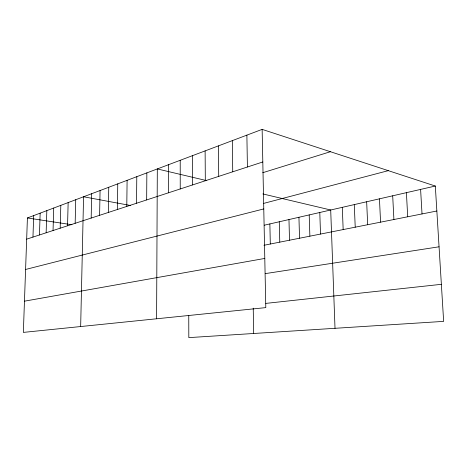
<?xml version="1.0" encoding="UTF-8"?>
<svg xmlns="http://www.w3.org/2000/svg" width="467" height="467" viewBox="0 0 467 467"><rect width="100%" height="100%" fill="white"/><g stroke="black" fill="none" stroke-linecap="round" stroke-linejoin="round"><path stroke-width="0.7" d="M168.47 192.801L168.529 164.705M156.597 318.78L157.315 168.937L206.14 180.501M146.661 199.929L146.854 172.883M136.533 203.238L136.79 176.684M126.785 206.426L127.1 180.338M117.392 209.496L117.76 183.864M108.338 212.456L108.753 187.261M99.605 215.31L100.061 190.542M91.176 218.066L91.672 193.706M80.663 326.538L83.564 196.77L130.363 205.474M75.158 223.296L75.73 199.724M67.546 225.789L68.147 202.585M60.179 228.194L60.809 205.352M53.051 230.523L53.711 208.037M46.14 232.782L46.828 210.635M39.45 234.971L40.156 213.15M32.959 237.09L33.694 215.591M262.139 129.377L27.419 217.955L23.35 332.399L265.799 307.619L262.139 129.377L435.314 186.041L443.65 321.378L188.814 337.623L188.756 315.348M26.666 239.151L262.81 161.967M262.723 172.72L330.408 151.717M263.551 203.425L388.287 170.653M25.586 269.471L263.773 208.93M264.24 225.217L435.314 186.041M263.943 245.286L436.849 211.002M24.459 301.174L264.789 258.438M265.233 273.633L439.056 246.798M265.846 303.392L441.368 284.321M27.419 217.955L71.93 224.75M262.874 193.939L330.7 209.998L335.008 328.307M420.598 189.415L422.022 213.944M406.401 192.667L407.714 216.776M392.694 195.801L393.909 219.513M379.449 198.837L380.576 222.158M366.653 201.767L367.687 224.715M354.272 204.599L355.224 227.184M342.293 207.342L343.169 229.577M319.79 212.497L320.52 234.066M309.207 214.919L309.872 236.179M298.938 217.272L299.54 238.223M288.968 219.554L289.511 240.213M279.278 221.772L279.774 242.145M269.868 223.927L270.305 244.019M253.231 308.173L253.674 333.491M246.88 135.132L247.417 166.999M232.321 140.631L232.735 171.798M218.416 145.873L218.719 176.38M205.124 150.894L205.322 180.758M192.404 155.692L192.509 184.944M180.215 160.292L180.233 188.954"/></g></svg>
